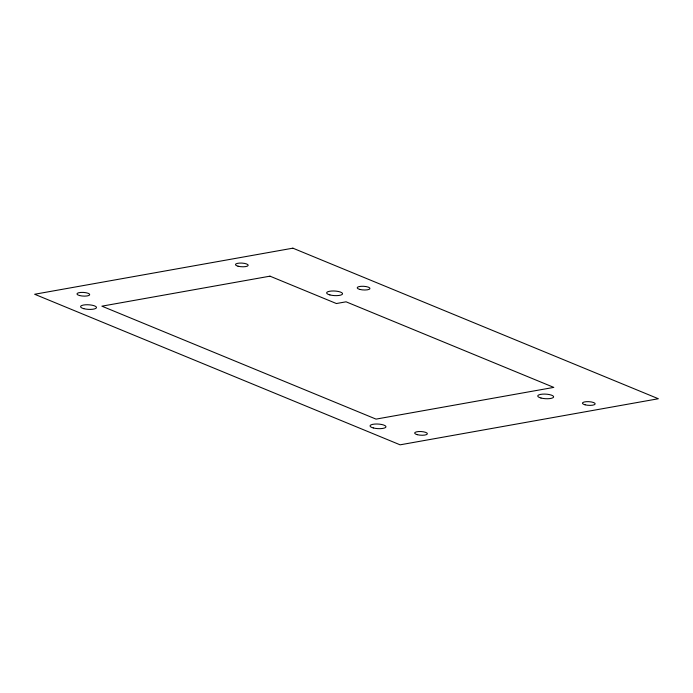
<?xml version="1.0" encoding="UTF-8"?>
<svg xmlns="http://www.w3.org/2000/svg" width="693" height="693" viewBox="0 0 693 693"><rect width="100%" height="100%" fill="white"/><g stroke="black" fill="none" stroke-linecap="round" stroke-linejoin="round"><path stroke-width="1.04" d="M292.888 248.172L34.65 294.256L400.112 444.828L658.35 398.744L292.888 248.172M269.984 276.169L101.888 306.167L376.03 419.118L553.794 387.396L346.067 301.81L336.4 303.534L269.984 276.169M329.894 294.915A7.978 2.296 3.3 0 0 342.524 293.979A7.978 2.296 3.3 0 0 331.393 291.034A7.978 2.296 3.3 0 0 329.894 294.915M585.048 404.799A6.393 1.836 3.3 0 0 595.166 404.045A6.393 1.836 3.3 0 0 586.252 401.689A6.393 1.836 3.3 0 0 585.048 404.799M238.046 266.207A6.393 1.836 3.3 0 0 248.172 265.462A6.393 1.836 3.3 0 0 239.25 263.106A6.393 1.836 3.3 0 0 238.046 266.207M359.814 289.423A6.393 1.836 3.3 0 0 369.941 288.669A6.393 1.836 3.3 0 0 361.018 286.313A6.393 1.836 3.3 0 0 359.814 289.423M79.582 295.547A6.393 1.836 3.3 0 0 89.7 294.794A6.393 1.836 3.3 0 0 80.786 292.437A6.393 1.836 3.3 0 0 79.582 295.547M417.247 434.667A6.393 1.836 3.3 0 0 427.373 433.922A6.393 1.836 3.3 0 0 418.451 431.566A6.393 1.836 3.3 0 0 417.247 434.667M83.827 308.68A7.978 2.296 3.3 0 0 96.457 307.744A7.978 2.296 3.3 0 0 85.326 304.799A7.978 2.296 3.3 0 0 83.827 308.68M373.302 427.945A7.978 2.296 3.3 0 0 385.923 427.009A7.978 2.296 3.3 0 0 374.8 424.064A7.978 2.296 3.3 0 0 373.302 427.945M540.973 398.016A7.978 2.296 3.3 0 0 553.603 397.089A7.978 2.296 3.3 0 0 542.472 394.144A7.978 2.296 3.3 0 0 540.973 398.016"/></g></svg>
